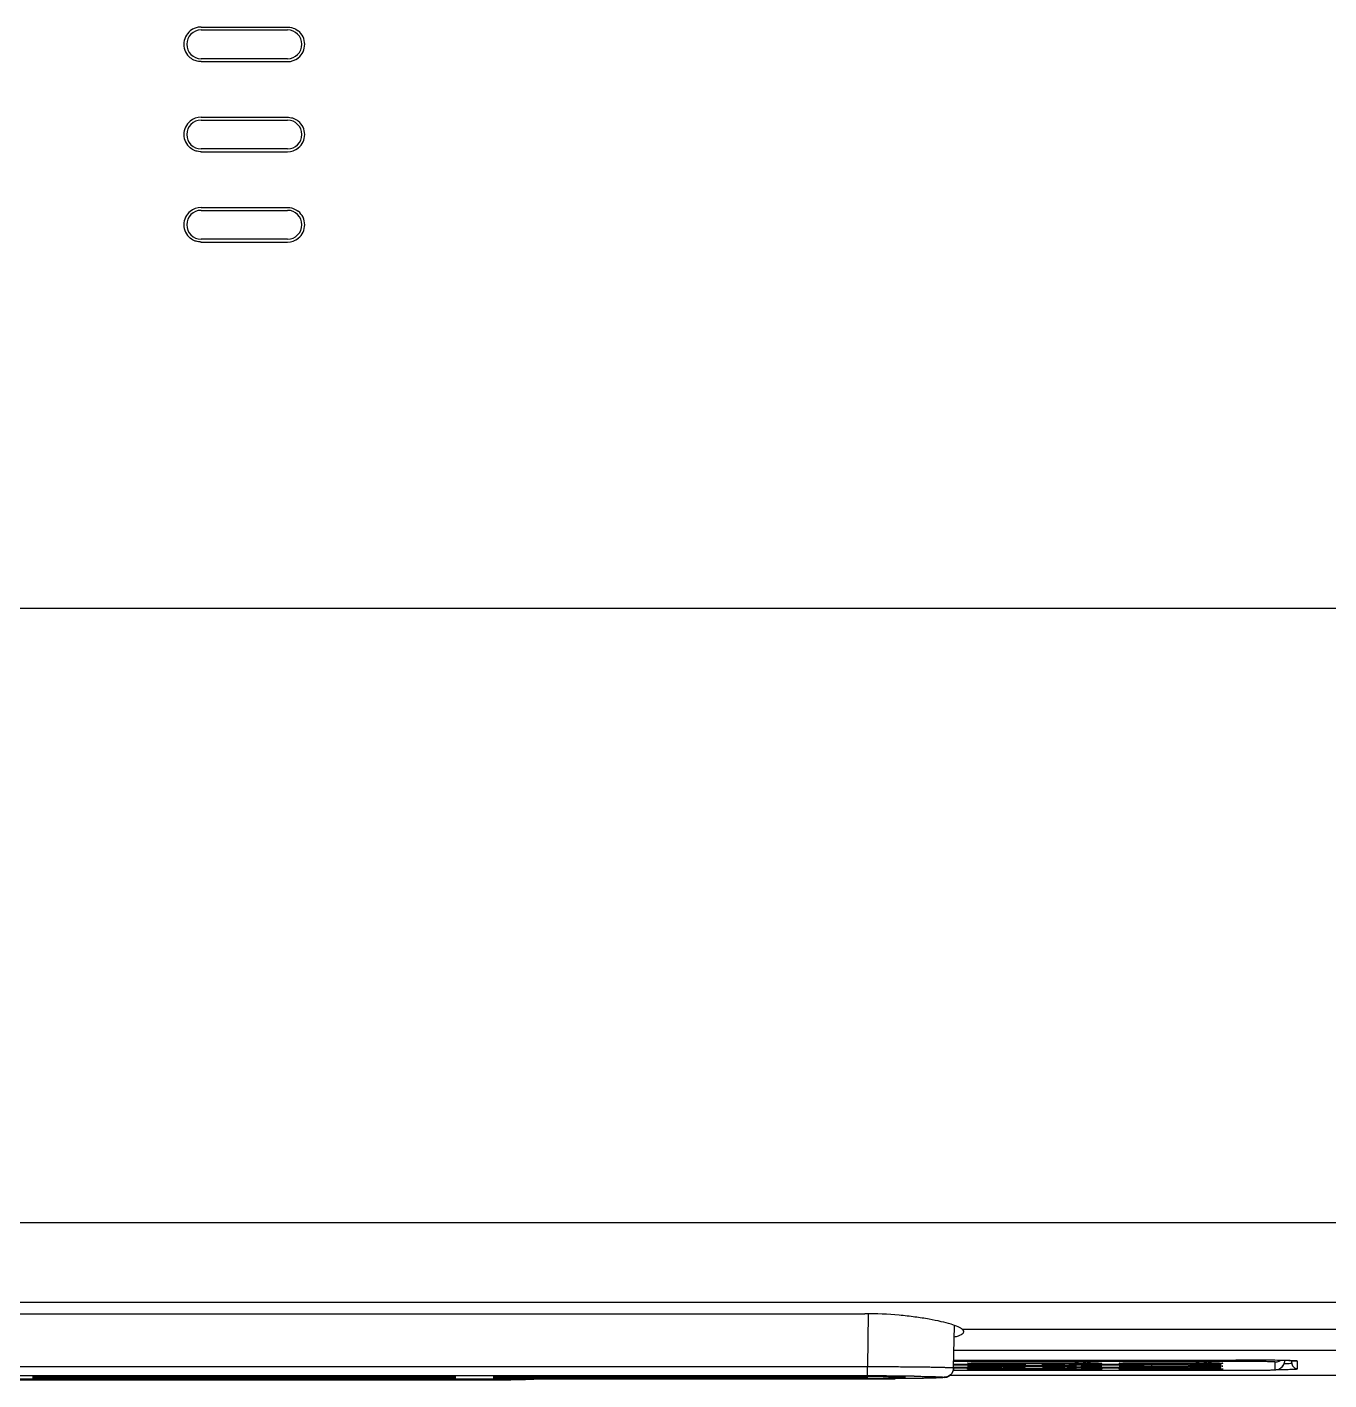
# Model space of a CAD drawing. Header units: millimetres. Extents: x 4430 to 5095, y -44 to 426.
# Drawn here: x 4612.1 to 4679.9, y 19.9 to 90.4 of the extents above; entities that cross this region are included whole.
import ezdxf

# ---------------------------------------------------------------- set-up
doc = ezdxf.new("R2010")
doc.units = ezdxf.units.MM

msp = doc.modelspace()

# ---------------------------------------------------------------- linework, layer by layer
at = {"color": 7, "linetype": 'Continuous'}
for p, q in [((4621.166, 90.378), (4625.666, 90.378)), ((4621.166, 90.228), (4625.666, 90.228)), ((4625.666, 88.728), (4621.166, 88.728)), ((4621.166, 88.578), (4625.666, 88.578)), ((4621.166, 85.678), (4625.666, 85.678)), ((4621.166, 85.528), (4625.666, 85.528)), ((4625.666, 84.028), (4621.166, 84.028)), ((4621.166, 83.878), (4625.666, 83.878)), ((4621.166, 80.978), (4625.666, 80.978)), ((4621.166, 80.828), (4625.666, 80.828)), ((4625.666, 79.328), (4621.166, 79.328)), ((4621.166, 79.178), (4625.666, 79.178)), ((4591.066, 23.34), (4655.766, 23.34)), ((4660.389, 20.518), (4660.427, 22.727)), ((4660.392, 20.712), (4662.709, 20.712)), ((4660.396, 20.92), (4675.096, 20.92)), ((4661.266, 20.769), (4661.318, 20.771)), ((4661.266, 20.619), (4661.318, 20.621)), ((4661.266, 20.469), (4661.318, 20.471)), ((4661.318, 20.771), (4661.382, 20.773)), ((4661.318, 20.621), (4661.382, 20.623)), ((4661.318, 20.471), (4661.382, 20.473)), ((4661.382, 20.773), (4661.497, 20.776)), ((4661.382, 20.623), (4661.497, 20.626)), ((4661.382, 20.473), (4661.497, 20.476)), ((4661.497, 20.776), (4661.637, 20.779)), ((4661.497, 20.626), (4661.637, 20.629)), ((4661.497, 20.476), (4661.637, 20.479)), ((4661.637, 20.779), (4661.859, 20.782)), ((4661.637, 20.629), (4661.859, 20.632)), ((4661.637, 20.479), (4661.859, 20.482)), ((4661.859, 20.782), (4662.189, 20.785)), ((4661.859, 20.632), (4662.189, 20.635)), ((4661.859, 20.482), (4662.189, 20.485)), ((4662.189, 20.785), (4662.567, 20.787)), ((4662.189, 20.635), (4662.567, 20.637)), ((4662.189, 20.485), (4662.567, 20.487)), ((4662.567, 20.787), (4666.433, 20.787)), ((4662.567, 20.637), (4666.416, 20.637)), ((4662.567, 20.487), (4666.416, 20.487)), ((4662.709, 20.712), (4663.051, 20.71)), ((4662.969, 20.56), (4663.283, 20.558)), ((4663.051, 20.71), (4663.354, 20.707)), ((4663.283, 20.558), (4663.549, 20.554)), ((4663.354, 20.707), (4663.608, 20.703)), ((4663.549, 20.554), (4663.714, 20.551)), ((4663.608, 20.703), (4663.763, 20.7)), ((4663.714, 20.551), (4663.848, 20.548)), ((4663.763, 20.7), (4663.848, 20.698)), ((4665.166, 20.694), (4665.218, 20.696)), ((4665.166, 20.544), (4665.218, 20.546)), ((4665.218, 20.696), (4665.282, 20.698)), ((4665.218, 20.546), (4665.282, 20.548)), ((4665.282, 20.698), (4665.397, 20.701)), ((4665.282, 20.548), (4665.397, 20.551)), ((4665.397, 20.701), (4665.537, 20.704)), ((4665.397, 20.551), (4665.537, 20.554)), ((4665.537, 20.704), (4665.759, 20.707)), ((4665.537, 20.554), (4665.759, 20.557)), ((4665.759, 20.707), (4666.019, 20.709)), ((4665.759, 20.557), (4666.019, 20.559)), ((4666.311, 20.561), (4666.716, 20.562)), ((4666.416, 20.637), (4666.797, 20.636)), ((4666.416, 20.487), (4666.797, 20.486)), ((4666.433, 20.787), (4666.797, 20.786)), ((4666.628, 20.712), (4670.716, 20.712)), ((4666.716, 20.562), (4670.716, 20.562)), ((4666.797, 20.786), (4667.131, 20.784)), ((4667.131, 20.784), (4667.422, 20.781)), ((4667.131, 20.634), (4667.422, 20.631)), ((4667.131, 20.484), (4667.422, 20.481)), ((4667.422, 20.781), (4667.608, 20.778)), ((4667.422, 20.631), (4667.608, 20.628)), ((4667.422, 20.481), (4667.608, 20.479)), ((4667.608, 20.778), (4667.763, 20.775)), ((4667.608, 20.628), (4667.763, 20.625)), ((4667.608, 20.479), (4667.763, 20.475)), ((4667.763, 20.775), (4667.848, 20.773)), ((4667.763, 20.625), (4667.848, 20.623)), ((4667.763, 20.475), (4667.848, 20.473)), ((4669.166, 20.769), (4669.218, 20.771)), ((4669.166, 20.619), (4669.218, 20.621)), ((4669.166, 20.469), (4669.218, 20.471)), ((4669.218, 20.771), (4669.282, 20.773)), ((4669.218, 20.621), (4669.282, 20.623)), ((4669.218, 20.471), (4669.282, 20.473)), ((4669.282, 20.773), (4669.397, 20.776)), ((4669.282, 20.623), (4669.397, 20.626)), ((4669.282, 20.473), (4669.397, 20.476)), ((4669.397, 20.776), (4669.537, 20.779)), ((4669.397, 20.626), (4669.537, 20.629)), ((4669.397, 20.476), (4669.537, 20.479)), ((4669.537, 20.779), (4669.759, 20.782)), ((4669.537, 20.629), (4669.759, 20.632)), ((4669.537, 20.479), (4669.759, 20.482)), ((4669.759, 20.782), (4670.089, 20.785)), ((4669.759, 20.632), (4670.089, 20.635)), ((4669.759, 20.482), (4670.089, 20.485)), ((4670.089, 20.785), (4670.467, 20.787)), ((4670.089, 20.635), (4670.311, 20.636)), ((4670.089, 20.485), (4670.311, 20.486)), ((4670.467, 20.787), (4672.733, 20.787)), ((4672.616, 20.637), (4673.009, 20.637)), ((4672.616, 20.487), (4673.009, 20.487)), ((4672.726, 20.562), (4673.084, 20.561)), ((4672.733, 20.787), (4673.097, 20.786)), ((4672.818, 20.712), (4673.169, 20.71)), ((4673.009, 20.637), (4673.351, 20.635)), ((4673.009, 20.487), (4673.351, 20.485)), ((4673.084, 20.561), (4673.408, 20.559)), ((4673.097, 20.786), (4673.431, 20.784)), ((4673.169, 20.71), (4673.483, 20.708)), ((4673.351, 20.635), (4673.654, 20.632)), ((4673.351, 20.485), (4673.654, 20.482)), ((4673.408, 20.559), (4673.688, 20.555)), ((4673.431, 20.784), (4673.722, 20.781)), ((4673.483, 20.708), (4673.749, 20.704)), ((4673.654, 20.632), (4673.908, 20.628)), ((4673.654, 20.482), (4673.908, 20.479)), ((4673.688, 20.555), (4673.863, 20.552)), ((4673.722, 20.781), (4673.908, 20.778)), ((4673.749, 20.704), (4673.914, 20.701)), ((4673.863, 20.552), (4674.007, 20.549)), ((4673.908, 20.778), (4674.063, 20.775)), ((4673.908, 20.628), (4674.063, 20.625)), ((4673.908, 20.479), (4674.063, 20.475)), ((4673.914, 20.701), (4674.048, 20.698)), ((4674.007, 20.549), (4674.085, 20.547)), ((4674.063, 20.775), (4674.148, 20.773)), ((4674.063, 20.625), (4674.148, 20.623)), ((4674.063, 20.475), (4674.148, 20.473)), ((4677.862, 20.895), (4677.98, 20.891)), ((4677.98, 20.891), (4678.056, 20.888)), ((4678.011, 20.774), (4678.011, 20.89)), ((4678.236, 20.878), (4678.24, 20.877)), ((4590.944, 19.949), (4655.888, 19.949)), ((4610.863, 19.89), (4635.54, 19.889)), ((4612.416, 20.061), (4634.416, 20.061)), ((4612.416, 19.984), (4612.416, 20.061)), ((4634.416, 19.984), (4612.416, 19.984)), ((4634.416, 20.061), (4634.416, 19.984)), ((4635.54, 19.889), (4636.36, 19.892)), ((4636.36, 19.892), (4637.067, 19.899)), ((4636.416, 20.061), (4655.881, 20.061)), ((4636.416, 19.984), (4636.416, 20.061)), ((4655.879, 19.984), (4636.416, 19.984)), ((4637.067, 19.899), (4637.555, 19.906)), ((4637.555, 19.906), (4637.875, 19.913)), ((4637.875, 19.913), (4638.074, 19.918)), ((4638.074, 19.918), (4638.187, 19.921)), ((4638.187, 19.921), (4638.286, 19.925)), ((4638.286, 19.925), (4638.37, 19.929)), ((4657.63, 19.956), (4657.336, 19.954)), ((4660.204, 20.134), (4695.488, 20.134)), ((4660.388, 20.39), (4675.448, 20.39)), ((4675.448, 20.39), (4675.949, 20.392)), ((4675.949, 20.392), (4676.3, 20.395)), ((4676.3, 20.395), (4676.595, 20.399)), ((4676.595, 20.399), (4676.776, 20.402)), ((4676.776, 20.402), (4676.877, 20.405)), ((4676.877, 20.405), (4676.963, 20.407)), ((4676.963, 20.407), (4677.034, 20.41))]:
    msp.add_line(p, q, dxfattribs=at)
at = {"color": 9, "linetype": 'Continuous'}
for p, q in [((4693.845, 60.09), (4552.986, 60.09)), ((4693.902, 28.08), (4552.929, 28.08)), ((4693.948, 23.917), (4552.884, 23.917)), ((4655.938, 23.337), (4655.89, 20.587)), ((4694.04, 22.517), (4660.848, 22.517)), ((4694.26, 21.422), (4660.404, 21.422)), ((4590.941, 20.587), (4655.89, 20.587)), ((4655.89, 20.096), (4655.89, 20.587)), ((4662.416, 20.653), (4660.388, 20.653)), ((4662.416, 20.503), (4660.388, 20.503)), ((4675.366, 20.852), (4660.394, 20.852)), ((4662.403, 20.636), (4662.487, 20.636)), ((4662.403, 20.486), (4662.487, 20.487)), ((4662.416, 20.653), (4662.416, 20.712)), ((4662.416, 20.712), (4662.483, 20.712)), ((4662.416, 20.503), (4662.416, 20.562)), ((4662.416, 20.562), (4662.483, 20.562)), ((4662.483, 20.712), (4662.669, 20.712)), ((4662.483, 20.562), (4662.669, 20.562)), ((4662.487, 20.786), (4662.57, 20.787)), ((4662.487, 20.636), (4662.57, 20.637)), ((4662.487, 20.487), (4662.57, 20.487)), ((4662.57, 20.787), (4662.635, 20.787)), ((4662.57, 20.637), (4662.635, 20.637)), ((4662.57, 20.487), (4662.635, 20.487)), ((4662.635, 20.787), (4662.733, 20.787)), ((4662.635, 20.637), (4662.733, 20.637)), ((4662.635, 20.487), (4662.733, 20.487)), ((4662.669, 20.712), (4662.704, 20.712)), ((4662.669, 20.562), (4662.704, 20.562)), ((4662.733, 20.787), (4662.816, 20.787)), ((4662.733, 20.637), (4662.816, 20.637)), ((4662.733, 20.487), (4662.816, 20.487)), ((4662.816, 20.728), (4662.816, 20.787)), ((4666.416, 20.728), (4662.816, 20.728)), ((4662.816, 20.578), (4662.816, 20.637)), ((4666.416, 20.578), (4662.816, 20.578)), ((4662.816, 20.428), (4662.816, 20.487)), ((4663.042, 20.71), (4663.135, 20.709)), ((4663.042, 20.56), (4663.135, 20.559)), ((4663.135, 20.709), (4663.203, 20.709)), ((4663.135, 20.559), (4663.203, 20.559)), ((4663.203, 20.709), (4663.277, 20.708)), ((4663.203, 20.559), (4663.277, 20.558)), ((4663.277, 20.708), (4663.335, 20.707)), ((4663.277, 20.558), (4663.335, 20.557)), ((4663.519, 20.705), (4663.572, 20.704)), ((4663.519, 20.555), (4663.572, 20.554)), ((4663.572, 20.704), (4663.637, 20.703)), ((4663.572, 20.554), (4663.637, 20.553)), ((4666.387, 20.711), (4666.47, 20.712)), ((4666.387, 20.562), (4666.47, 20.562)), ((4666.416, 20.728), (4666.416, 20.787)), ((4666.416, 20.787), (4666.483, 20.787)), ((4666.416, 20.578), (4666.416, 20.637)), ((4666.416, 20.637), (4666.483, 20.637)), ((4666.416, 20.428), (4666.416, 20.487)), ((4666.416, 20.487), (4666.483, 20.487)), ((4666.47, 20.712), (4666.535, 20.712)), ((4666.47, 20.562), (4666.535, 20.562)), ((4666.483, 20.787), (4666.669, 20.787)), ((4666.483, 20.637), (4666.669, 20.637)), ((4666.483, 20.487), (4666.669, 20.487)), ((4666.535, 20.712), (4666.633, 20.712)), ((4666.535, 20.562), (4666.633, 20.562)), ((4666.633, 20.712), (4666.716, 20.712)), ((4666.633, 20.562), (4666.716, 20.562)), ((4666.669, 20.787), (4666.704, 20.787)), ((4666.669, 20.637), (4666.704, 20.637)), ((4666.669, 20.487), (4666.704, 20.487)), ((4666.716, 20.653), (4666.716, 20.712)), ((4672.616, 20.653), (4666.716, 20.653)), ((4666.716, 20.503), (4666.716, 20.562)), ((4672.616, 20.503), (4666.716, 20.503)), ((4666.892, 20.786), (4667.042, 20.785)), ((4667.042, 20.785), (4667.135, 20.784)), ((4667.042, 20.635), (4667.135, 20.634)), ((4667.042, 20.485), (4667.135, 20.484)), ((4667.277, 20.783), (4667.335, 20.782)), ((4667.277, 20.633), (4667.335, 20.632)), ((4667.277, 20.483), (4667.335, 20.482)), ((4667.519, 20.78), (4667.572, 20.779)), ((4667.519, 20.63), (4667.572, 20.629)), ((4667.519, 20.48), (4667.572, 20.479)), ((4667.572, 20.779), (4667.637, 20.778)), ((4667.572, 20.629), (4667.637, 20.628)), ((4667.572, 20.479), (4667.637, 20.478)), ((4670.387, 20.786), (4670.47, 20.787)), ((4670.47, 20.787), (4670.535, 20.787)), ((4670.535, 20.787), (4670.633, 20.787)), ((4670.633, 20.787), (4670.716, 20.787)), ((4670.716, 20.728), (4670.716, 20.787)), ((4672.716, 20.728), (4670.716, 20.728)), ((4670.716, 20.578), (4670.716, 20.637)), ((4672.716, 20.578), (4670.716, 20.578)), ((4670.716, 20.428), (4670.716, 20.487)), ((4672.616, 20.653), (4672.616, 20.712)), ((4672.616, 20.503), (4672.616, 20.562)), ((4672.683, 20.712), (4672.869, 20.712)), ((4672.683, 20.562), (4672.869, 20.562)), ((4672.716, 20.728), (4672.716, 20.787)), ((4672.716, 20.787), (4672.783, 20.787)), ((4672.716, 20.578), (4672.716, 20.637)), ((4672.716, 20.637), (4672.783, 20.637)), ((4672.716, 20.428), (4672.716, 20.487)), ((4672.716, 20.487), (4672.783, 20.487)), ((4672.783, 20.787), (4672.969, 20.787)), ((4672.783, 20.637), (4672.969, 20.637)), ((4672.783, 20.487), (4672.969, 20.487)), ((4672.869, 20.712), (4672.891, 20.712)), ((4672.869, 20.562), (4672.891, 20.562)), ((4672.969, 20.787), (4673.004, 20.787)), ((4672.969, 20.637), (4672.991, 20.637)), ((4672.969, 20.487), (4672.991, 20.487)), ((4673.092, 20.711), (4673.242, 20.71)), ((4673.092, 20.561), (4673.242, 20.56)), ((4673.192, 20.786), (4673.342, 20.785)), ((4673.192, 20.636), (4673.342, 20.635)), ((4673.192, 20.486), (4673.342, 20.485)), ((4673.242, 20.71), (4673.335, 20.709)), ((4673.242, 20.56), (4673.335, 20.559)), ((4673.342, 20.785), (4673.435, 20.784)), ((4673.342, 20.635), (4673.435, 20.634)), ((4673.342, 20.485), (4673.435, 20.484)), ((4673.477, 20.708), (4673.535, 20.707)), ((4673.477, 20.558), (4673.535, 20.557)), ((4673.577, 20.783), (4673.635, 20.782)), ((4673.577, 20.633), (4673.635, 20.632)), ((4673.577, 20.483), (4673.635, 20.482)), ((4673.719, 20.705), (4673.772, 20.704)), ((4673.719, 20.555), (4673.772, 20.554)), ((4673.772, 20.704), (4673.837, 20.703)), ((4673.772, 20.554), (4673.837, 20.553)), ((4673.819, 20.78), (4673.872, 20.779)), ((4673.819, 20.63), (4673.872, 20.629)), ((4673.819, 20.48), (4673.872, 20.479)), ((4673.872, 20.779), (4673.937, 20.778)), ((4673.872, 20.629), (4673.937, 20.628)), ((4673.872, 20.479), (4673.937, 20.478)), ((4675.366, 20.852), (4675.366, 20.92)), ((4677.148, 20.421), (4677.148, 20.821)), ((4678.311, 20.472), (4678.311, 20.866)), ((4655.891, 20.096), (4590.94, 20.096)), ((4635.058, 19.888), (4635.058, 19.888)), ((4655.881, 20.061), (4655.879, 19.984)), ((4655.888, 19.949), (4655.888, 19.949)), ((4659.889, 20.019), (4659.889, 20.027)), ((4666.416, 20.428), (4662.816, 20.428)), ((4672.716, 20.428), (4670.716, 20.428)), ((4675.366, 20.39), (4675.366, 20.39))]:
    msp.add_line(p, q, dxfattribs=at)
at = {"color": 7, "linetype": 'Continuous'}
for points in [[(4660.388, 20.562), (4662.709, 20.562), (4662.797, 20.561)], [(4661.191, 20.765), (4661.193, 20.765), (4661.2, 20.766), (4661.211, 20.766), (4661.226, 20.767), (4661.245, 20.768), (4661.266, 20.769)], [(4661.191, 20.615), (4661.193, 20.615), (4661.2, 20.616), (4661.211, 20.616), (4661.226, 20.617), (4661.245, 20.618), (4661.266, 20.619)], [(4661.191, 20.465), (4661.193, 20.465), (4661.2, 20.466), (4661.211, 20.466), (4661.226, 20.467), (4661.245, 20.468), (4661.266, 20.469)], [(4663.848, 20.698), (4663.919, 20.696), (4663.949, 20.695), (4663.975, 20.694), (4663.997, 20.693), (4664.016, 20.692), (4664.027, 20.691)], [(4663.848, 20.548), (4663.919, 20.546), (4663.949, 20.545), (4663.975, 20.544), (4663.997, 20.543), (4664.016, 20.542), (4664.027, 20.541)], [(4665.091, 20.69), (4665.093, 20.69), (4665.1, 20.691), (4665.111, 20.691), (4665.126, 20.692), (4665.145, 20.693), (4665.166, 20.694)], [(4665.091, 20.54), (4665.093, 20.54), (4665.1, 20.541), (4665.111, 20.541), (4665.126, 20.542), (4665.145, 20.543), (4665.166, 20.544)], [(4667.848, 20.773), (4667.919, 20.771), (4667.949, 20.77), (4667.975, 20.769), (4667.997, 20.768), (4668.016, 20.767), (4668.027, 20.766)], [(4667.848, 20.623), (4667.919, 20.621), (4667.949, 20.62), (4667.975, 20.619), (4667.997, 20.618), (4668.016, 20.617), (4668.027, 20.616)], [(4667.848, 20.473), (4667.919, 20.471), (4667.949, 20.47), (4667.975, 20.469), (4667.997, 20.468), (4668.016, 20.467), (4668.027, 20.466)], [(4669.091, 20.765), (4669.093, 20.765), (4669.1, 20.766), (4669.111, 20.766), (4669.126, 20.767), (4669.145, 20.768), (4669.166, 20.769)], [(4669.091, 20.615), (4669.093, 20.615), (4669.1, 20.616), (4669.111, 20.616), (4669.126, 20.617), (4669.145, 20.618), (4669.166, 20.619)], [(4669.091, 20.465), (4669.093, 20.465), (4669.1, 20.466), (4669.111, 20.466), (4669.126, 20.467), (4669.145, 20.468), (4669.166, 20.469)], [(4674.048, 20.698), (4674.119, 20.696), (4674.149, 20.695), (4674.175, 20.694), (4674.197, 20.693), (4674.216, 20.692), (4674.227, 20.691)], [(4674.085, 20.547), (4674.149, 20.545), (4674.175, 20.544), (4674.197, 20.543), (4674.216, 20.542), (4674.227, 20.541)], [(4674.148, 20.773), (4674.219, 20.771), (4674.249, 20.77), (4674.275, 20.769), (4674.297, 20.768), (4674.316, 20.767), (4674.327, 20.766)], [(4674.148, 20.623), (4674.219, 20.621), (4674.249, 20.62), (4674.275, 20.619), (4674.297, 20.618), (4674.316, 20.617), (4674.327, 20.616)], [(4674.148, 20.473), (4674.219, 20.471), (4674.249, 20.47), (4674.275, 20.469), (4674.297, 20.468), (4674.316, 20.467), (4674.327, 20.466)], [(4677.034, 20.41), (4677.066, 20.411), (4677.094, 20.413), (4677.119, 20.414), (4677.143, 20.416), (4677.165, 20.418), (4677.188, 20.42), (4677.214, 20.424), (4677.246, 20.43), (4677.286, 20.44), (4677.336, 20.457), (4677.391, 20.484), (4677.447, 20.52), (4677.502, 20.567), (4677.55, 20.623), (4677.59, 20.687), (4677.621, 20.759), (4677.641, 20.838), (4677.648, 20.917)], [(4678.056, 20.888), (4678.119, 20.885), (4678.147, 20.884), (4678.171, 20.883), (4678.192, 20.881), (4678.21, 20.88), (4678.225, 20.879), (4678.236, 20.878)], [(4638.37, 19.929), (4638.408, 19.93), (4638.442, 19.932), (4638.474, 19.934), (4638.503, 19.936), (4638.529, 19.938), (4638.555, 19.941), (4638.579, 19.943), (4638.603, 19.947), (4638.619, 19.949)]]:
    msp.add_lwpolyline(points, dxfattribs=at)
for centre, radius, start, end in [((4621.166, 89.478), 0.75, 90, 270), ((4621.167, 89.475), 0.903, 90.06231, 129.0496), ((4625.666, 89.478), 0.75, 270, 90), ((4621.166, 89.478), 0.9, 129.12614, 231.005), ((4625.665, 89.478), 0.9, 309.12614, 51.00497), ((4625.665, 89.481), 0.903, 270.06232, 309.04959), ((4621.166, 84.778), 0.9, 129.12611, 231.0052), ((4621.166, 84.778), 0.75, 90, 270), ((4621.167, 84.775), 0.903, 90.06243, 129.04963), ((4625.666, 84.778), 0.75, 270, 90), ((4625.665, 84.778), 0.9, 309.1261, 51.00514), ((4625.665, 84.781), 0.903, 270.06245, 309.04961), ((4621.166, 80.078), 0.9, 129.12607, 231.00543), ((4621.166, 80.078), 0.75, 90, 270), ((4621.167, 80.075), 0.903, 90.06254, 129.04965), ((4625.666, 80.078), 0.75, 270, 90), ((4625.665, 80.078), 0.9, 309.12605, 51.00535), ((4625.665, 80.081), 0.903, 270.06256, 309.04962), ((4677.248, -0.14), 21.044, 88.14885, 88.32809), ((4655.881, 131.484), 111.5, 269.99927, 270.31787), ((4655.889, -88.626), 108.688, 89.6778, 90.00452), ((4655.894, 245.348), 225.399, 269.9985, 270.19628), ((4655.988, 220.647), 200.698, 270.19369, 270.38488)]:
    msp.add_arc(centre, radius, start, end, dxfattribs=at)
at = {"color": 9, "linetype": 'Continuous'}
for centre, radius, start, end in [((4659.887, 20.527), 0.502, 346.59704, 358.94398), ((4662.422, -26.105), 46.741, 90.45146, 91.02784), ((4662.422, -26.255), 46.741, 90.45146, 91.02784), ((4662.496, 73.169), 52.59, 269.01733, 269.49092), ((4662.811, 111.445), 90.868, 269.50703, 270.0031), ((4662.443, 106.49), 85.837, 269.98201, 270.49043), ((4662.443, 106.34), 85.837, 269.98201, 270.49043), ((4662.434, -69.717), 90.429, 89.70947, 89.82877), ((4662.434, -69.867), 90.429, 89.70947, 89.82877), ((4662.809, 67.395), 46.741, 270.45146, 271.02783), ((4662.809, 67.245), 46.741, 270.45146, 271.02783), ((4662.762, -30.689), 51.4, 89.15589, 89.36046), ((4662.762, -30.839), 51.4, 89.15589, 89.36046), ((4666.394, -30.611), 51.321, 90.30212, 91.01576), ((4666.394, -30.761), 51.321, 90.30212, 91.01576), ((4666.716, 115.924), 95.271, 269.6772, 269.99963), ((4666.716, 115.774), 95.271, 269.6772, 269.99963), ((4666.428, 111.146), 90.568, 269.99222, 270.36714), ((4666.434, -69.642), 90.429, 89.70947, 89.82877), ((4666.738, 71.903), 51.324, 270.30215, 271.01575), ((4666.577, -47.822), 68.608, 89.41556, 89.53437), ((4666.577, -47.971), 68.608, 89.41556, 89.53437), ((4666.577, -48.121), 68.608, 89.41556, 89.53437), ((4666.762, -30.614), 51.4, 89.15589, 89.36046), ((4666.762, -30.764), 51.4, 89.15589, 89.36046), ((4666.762, -30.914), 51.4, 89.15589, 89.36046), ((4672.619, 115.238), 94.586, 269.99805, 270.24795), ((4672.619, 115.089), 94.586, 269.99805, 270.24795), ((4672.715, 117.591), 97.014, 270.00019, 270.12684), ((4672.635, -69.393), 90.105, 89.70918, 89.83736), ((4672.635, -69.543), 90.105, 89.70918, 89.83736), ((4672.845, 89.462), 68.884, 270.07092, 270.79099), ((4672.735, -69.468), 90.105, 89.70918, 89.83736), ((4672.735, -69.618), 90.105, 89.70918, 89.83736), ((4672.734, -69.642), 90.429, 89.70947, 89.82877), ((4672.777, -47.897), 68.608, 89.41556, 89.53437), ((4672.777, -48.046), 68.608, 89.41556, 89.53437), ((4672.877, -47.822), 68.608, 89.41556, 89.53437), ((4672.877, -47.971), 68.608, 89.41556, 89.53437), ((4672.877, -48.121), 68.608, 89.41556, 89.53437), ((4672.962, -30.689), 51.4, 89.15589, 89.36046), ((4672.962, -30.839), 51.4, 89.15589, 89.36046), ((4673.062, -30.614), 51.4, 89.15589, 89.36046), ((4673.062, -30.764), 51.4, 89.15589, 89.36046), ((4673.062, -30.914), 51.4, 89.15589, 89.36046), ((4673.269, 57.728), 37.148, 270.81233, 271.04635), ((4673.368, -5.573), 26.28, 88.59981, 88.97718), ((4673.368, -5.723), 26.28, 88.59981, 88.97718), ((4673.404, 45.285), 24.627, 271.03187, 271.35928), ((4673.404, 45.135), 24.627, 271.03187, 271.35928), ((4677.137, 20.925), 0.512, 343.42367, 346.09728), ((4678.311, 20.774), 0.3, 209.27325, 270.00154), ((4678.312, 21.17), 0.303, 255.49096, 269.88566), ((4635.071, 207.25), 187.361, 269.99622, 270.47352), ((4635.463, 153.389), 133.5, 270.49627, 270.64567), ((4655.89, -207.425), 227.521, 89.86689, 89.99983), ((4656.026, -165.887), 185.983, 89.29126, 89.87881), ((4659.887, 20.52), 0.502, 301.69555, 309.54336), ((4659.89, 20.517), 0.498, 309.54842, 315.12454), ((4659.888, 20.519), 0.5, 315.13447, 320.45056), ((4659.887, 20.52), 0.502, 320.45108, 327.94464), ((4659.89, 20.518), 0.499, 327.94702, 332.9928), ((4659.886, 20.527), 0.502, 337.95742, 346.62779), ((4662.496, 73.019), 52.59, 269.01733, 269.49092), ((4662.811, 111.296), 90.868, 269.50703, 270.0031), ((4666.428, 110.996), 90.568, 269.99222, 270.36714), ((4666.738, 71.753), 51.324, 270.30215, 271.01575), ((4672.715, 117.441), 97.014, 270.00019, 270.12684), ((4672.845, 89.312), 68.884, 270.07092, 270.79099), ((4673.269, 57.579), 37.148, 270.81233, 271.04635)]:
    msp.add_arc(centre, radius, start, end, dxfattribs=at)
at = {"color": 7, "linetype": 'Continuous'}
for points, knots in [([(4625.666, 90.378), (4625.684, 90.378), (4625.754, 90.376), (4625.824, 90.365), (4625.874, 90.353)], [0, 0, 0, 0, 0.257326, 1, 1, 1, 1]), ([(4625.874, 90.353), (4625.906, 90.346), (4626.034, 90.308), (4626.153, 90.241), (4626.232, 90.178)], [0, 0, 0, 0, 0.243757, 1, 1, 1, 1]), ([(4620.957, 88.603), (4620.926, 88.61), (4620.797, 88.648), (4620.678, 88.715), (4620.6, 88.778)], [0, 0, 0, 0, 0.243757, 1, 1, 1, 1]), ([(4621.166, 88.578), (4621.148, 88.578), (4621.078, 88.58), (4621.008, 88.591), (4620.957, 88.603)], [0, 0, 0, 0, 0.257326, 1, 1, 1, 1]), ([(4625.666, 85.678), (4625.684, 85.678), (4625.754, 85.676), (4625.824, 85.665), (4625.874, 85.653)], [0, 0, 0, 0, 0.257325, 1, 1, 1, 1]), ([(4625.874, 85.653), (4625.906, 85.646), (4626.034, 85.608), (4626.153, 85.541), (4626.232, 85.478)], [0, 0, 0, 0, 0.243757, 1, 1, 1, 1]), ([(4620.957, 83.903), (4620.926, 83.91), (4620.797, 83.948), (4620.678, 84.015), (4620.6, 84.078)], [0, 0, 0, 0, 0.243758, 1, 1, 1, 1]), ([(4621.166, 83.878), (4621.148, 83.878), (4621.078, 83.88), (4621.008, 83.891), (4620.957, 83.903)], [0, 0, 0, 0, 0.257325, 1, 1, 1, 1]), ([(4625.666, 80.978), (4625.684, 80.978), (4625.754, 80.976), (4625.824, 80.965), (4625.874, 80.953)], [0, 0, 0, 0, 0.257325, 1, 1, 1, 1]), ([(4625.874, 80.953), (4625.906, 80.946), (4626.034, 80.908), (4626.153, 80.841), (4626.232, 80.778)], [0, 0, 0, 0, 0.243758, 1, 1, 1, 1]), ([(4620.957, 79.203), (4620.926, 79.21), (4620.797, 79.248), (4620.678, 79.315), (4620.6, 79.378)], [0, 0, 0, 0, 0.243758, 1, 1, 1, 1]), ([(4621.166, 79.178), (4621.148, 79.178), (4621.078, 79.18), (4621.008, 79.191), (4620.957, 79.203)], [0, 0, 0, 0, 0.257325, 1, 1, 1, 1]), ([(4660.848, 22.517), (4660.82, 22.541), (4660.747, 22.59), (4660.551, 22.687), (4660.212, 22.806), (4659.706, 22.938), (4659.078, 23.064), (4658.347, 23.176), (4657.234, 23.299), (4656.362, 23.34), (4655.766, 23.34)], [0, 0, 0, 0, 0.02175, 0.050098, 0.126592, 0.228289, 0.352714, 0.496421, 0.655392, 1, 1, 1, 1]), ([(4660.424, 22.131), (4660.496, 22.149), (4660.624, 22.185), (4660.795, 22.25), (4660.916, 22.339), (4660.916, 22.402)], [0, 0, 0, 0, 0.383043, 0.672237, 1, 1, 1, 1]), ([(4660.916, 22.402), (4660.916, 22.412), (4660.908, 22.457), (4660.875, 22.493), (4660.848, 22.517)], [0, 0, 0, 0, 0.209647, 1, 1, 1, 1]), ([(4660.388, 20.508), (4660.386, 20.406), (4660.319, 20.208), (4660.094, 20.04), (4659.869, 20.005), (4659.651, 19.994), (4659.387, 19.984), (4659.046, 19.975), (4658.631, 19.968), (4658.151, 19.961), (4657.81, 19.957), (4657.63, 19.956)], [0, 0, 0, 0, 0.101019, 0.193083, 0.262776, 0.323729, 0.410447, 0.523884, 0.662085, 0.822023, 1, 1, 1, 1]), ([(4677.862, 20.895), (4677.468, 20.906), (4676.546, 20.918), (4675.623, 20.92), (4675.096, 20.92)], [0, 0, 0, 0, 0.427865, 1, 1, 1, 1]), ([(4678.311, 20.867), (4678.311, 20.87), (4678.299, 20.871), (4678.281, 20.875), (4678.248, 20.877), (4678.206, 20.881), (4678.151, 20.884), (4678.058, 20.888), (4677.982, 20.891), (4677.928, 20.893)], [0, 0, 0, 0, 0.021183, 0.073157, 0.155908, 0.268649, 0.410418, 0.580224, 1, 1, 1, 1]), ([(4656.499, 19.986), (4656.596, 19.986), (4656.781, 19.988), (4657.046, 19.99), (4657.283, 19.994), (4657.485, 19.998), (4657.629, 20.002), (4657.723, 20.005), (4657.778, 20.008), (4657.82, 20.01), (4657.852, 20.012), (4657.867, 20.016), (4657.88, 20.017), (4657.88, 20.019)], [0, 0, 0, 0, 0.209679, 0.403059, 0.57553, 0.722934, 0.841488, 0.889066, 0.928428, 0.959297, 0.98154, 0.995076, 1, 1, 1, 1]), ([(4657.88, 20.026), (4657.88, 20.029), (4657.867, 20.029), (4657.853, 20.033), (4657.82, 20.035), (4657.779, 20.037), (4657.724, 20.04), (4657.63, 20.043), (4657.485, 20.047), (4657.284, 20.051), (4657.048, 20.055), (4656.783, 20.058), (4656.597, 20.059), (4656.5, 20.059)], [0, 0, 0, 0, 0.004853, 0.018301, 0.040458, 0.071256, 0.110571, 0.158125, 0.27668, 0.424124, 0.596672, 0.790169, 1, 1, 1, 1])]:
    msp.add_open_spline(points, degree=3, knots=knots, dxfattribs=at)
at = {"color": 9, "linetype": 'Continuous'}
for points, knots in [([(4655.89, 20.587), (4656.183, 20.587), (4656.757, 20.585), (4657.59, 20.58), (4658.358, 20.573), (4658.944, 20.566), (4659.357, 20.559), (4659.619, 20.554), (4659.845, 20.548), (4660.033, 20.542), (4660.165, 20.537), (4660.251, 20.533), (4660.299, 20.53), (4660.336, 20.527), (4660.365, 20.525), (4660.378, 20.522), (4660.389, 20.52), (4660.389, 20.518)], [0, 0, 0, 0, 0.195057, 0.382658, 0.555498, 0.706995, 0.772875, 0.831301, 0.881728, 0.923659, 0.9567, 0.969792, 0.980548, 0.988947, 0.994976, 0.998637, 1, 1, 1, 1]), ([(4661.594, 20.737), (4661.527, 20.738), (4661.41, 20.74), (4661.273, 20.745), (4661.193, 20.748), (4661.151, 20.751), (4661.133, 20.752), (4661.112, 20.757), (4661.131, 20.762), (4661.149, 20.763), (4661.189, 20.766), (4661.24, 20.768), (4661.308, 20.771), (4661.424, 20.774), (4661.517, 20.777), (4661.584, 20.778)], [0, 0, 0, 0, 0.213559, 0.37233, 0.429361, 0.470676, 0.496025, 0.505448, 0.513502, 0.53749, 0.577421, 0.633028, 0.703842, 0.789135, 1, 1, 1, 1]), ([(4661.594, 20.587), (4661.527, 20.588), (4661.41, 20.59), (4661.273, 20.595), (4661.193, 20.598), (4661.151, 20.602), (4661.133, 20.603), (4661.112, 20.607), (4661.131, 20.613), (4661.149, 20.613), (4661.189, 20.617), (4661.24, 20.619), (4661.308, 20.621), (4661.424, 20.625), (4661.517, 20.627), (4661.584, 20.628)], [0, 0, 0, 0, 0.213559, 0.37233, 0.429361, 0.470676, 0.496025, 0.505448, 0.513502, 0.53749, 0.577421, 0.633028, 0.703842, 0.789135, 1, 1, 1, 1]), ([(4661.594, 20.437), (4661.527, 20.438), (4661.41, 20.441), (4661.273, 20.445), (4661.193, 20.448), (4661.151, 20.452), (4661.133, 20.453), (4661.112, 20.457), (4661.131, 20.463), (4661.149, 20.463), (4661.189, 20.467), (4661.24, 20.469), (4661.308, 20.471), (4661.424, 20.475), (4661.517, 20.477), (4661.584, 20.478)], [0, 0, 0, 0, 0.213559, 0.37233, 0.429361, 0.470676, 0.496025, 0.505448, 0.513502, 0.53749, 0.577421, 0.633028, 0.703842, 0.789135, 1, 1, 1, 1]), ([(4661.584, 20.778), (4661.649, 20.779), (4661.95, 20.784), (4662.25, 20.786), (4662.487, 20.786)], [0, 0, 0, 0, 0.215142, 1, 1, 1, 1]), ([(4662.816, 20.728), (4662.703, 20.728), (4662.296, 20.728), (4661.889, 20.731), (4661.594, 20.737)], [0, 0, 0, 0, 0.276835, 1, 1, 1, 1]), ([(4663.637, 20.703), (4663.705, 20.702), (4663.822, 20.699), (4663.959, 20.695), (4664.038, 20.692), (4664.081, 20.688), (4664.099, 20.687), (4664.12, 20.683), (4664.101, 20.677), (4664.083, 20.677), (4664.043, 20.673), (4663.991, 20.671), (4663.924, 20.669), (4663.808, 20.665), (4663.714, 20.663), (4663.648, 20.662)], [0, 0, 0, 0, 0.213559, 0.37233, 0.429361, 0.470676, 0.496025, 0.505448, 0.513502, 0.53749, 0.577421, 0.633028, 0.703842, 0.789135, 1, 1, 1, 1]), ([(4663.637, 20.553), (4663.705, 20.552), (4663.822, 20.55), (4663.959, 20.545), (4664.038, 20.542), (4664.081, 20.538), (4664.099, 20.537), (4664.12, 20.533), (4664.101, 20.527), (4664.083, 20.527), (4664.043, 20.523), (4663.991, 20.521), (4663.924, 20.519), (4663.808, 20.515), (4663.714, 20.513), (4663.648, 20.512)], [0, 0, 0, 0, 0.213559, 0.37233, 0.429361, 0.470676, 0.496025, 0.505448, 0.513502, 0.53749, 0.577421, 0.633028, 0.703842, 0.789135, 1, 1, 1, 1]), ([(4665.494, 20.662), (4665.427, 20.663), (4665.31, 20.665), (4665.173, 20.67), (4665.093, 20.673), (4665.051, 20.677), (4665.033, 20.678), (4665.012, 20.682), (4665.031, 20.687), (4665.049, 20.688), (4665.089, 20.691), (4665.14, 20.693), (4665.208, 20.696), (4665.324, 20.7), (4665.417, 20.702), (4665.484, 20.703)], [0, 0, 0, 0, 0.213559, 0.37233, 0.429361, 0.470676, 0.496025, 0.505448, 0.513502, 0.53749, 0.577421, 0.633028, 0.703842, 0.789135, 1, 1, 1, 1]), ([(4665.494, 20.512), (4665.427, 20.513), (4665.31, 20.515), (4665.173, 20.52), (4665.093, 20.523), (4665.051, 20.527), (4665.033, 20.528), (4665.012, 20.532), (4665.031, 20.538), (4665.049, 20.538), (4665.089, 20.542), (4665.14, 20.544), (4665.208, 20.546), (4665.324, 20.55), (4665.417, 20.552), (4665.484, 20.553)], [0, 0, 0, 0, 0.213559, 0.37233, 0.429361, 0.470676, 0.496025, 0.505448, 0.513502, 0.53749, 0.577421, 0.633028, 0.703842, 0.789135, 1, 1, 1, 1]), ([(4666.18, 20.654), (4666.116, 20.655), (4665.888, 20.656), (4665.66, 20.659), (4665.494, 20.662)], [0, 0, 0, 0, 0.276767, 1, 1, 1, 1]), ([(4666.18, 20.504), (4666.116, 20.505), (4665.888, 20.506), (4665.66, 20.509), (4665.494, 20.512)], [0, 0, 0, 0, 0.276767, 1, 1, 1, 1]), ([(4667.648, 20.737), (4667.561, 20.735), (4667.15, 20.729), (4666.739, 20.728), (4666.416, 20.728)], [0, 0, 0, 0, 0.211884, 1, 1, 1, 1]), ([(4667.637, 20.778), (4667.705, 20.777), (4667.822, 20.774), (4667.959, 20.77), (4668.038, 20.766), (4668.081, 20.763), (4668.099, 20.762), (4668.12, 20.758), (4668.101, 20.752), (4668.083, 20.752), (4668.043, 20.748), (4667.991, 20.746), (4667.924, 20.743), (4667.808, 20.74), (4667.714, 20.738), (4667.648, 20.737)], [0, 0, 0, 0, 0.213559, 0.37233, 0.429361, 0.470676, 0.496025, 0.505448, 0.513502, 0.53749, 0.577421, 0.633028, 0.703842, 0.789135, 1, 1, 1, 1]), ([(4667.637, 20.628), (4667.705, 20.627), (4667.822, 20.624), (4667.959, 20.62), (4668.038, 20.617), (4668.081, 20.613), (4668.099, 20.612), (4668.12, 20.608), (4668.101, 20.602), (4668.083, 20.602), (4668.043, 20.598), (4667.991, 20.596), (4667.924, 20.594), (4667.808, 20.59), (4667.714, 20.588), (4667.648, 20.587)], [0, 0, 0, 0, 0.213559, 0.37233, 0.429361, 0.470676, 0.496025, 0.505448, 0.513502, 0.53749, 0.577421, 0.633028, 0.703842, 0.789135, 1, 1, 1, 1]), ([(4667.637, 20.478), (4667.705, 20.477), (4667.822, 20.475), (4667.959, 20.47), (4668.038, 20.467), (4668.081, 20.463), (4668.099, 20.462), (4668.12, 20.458), (4668.101, 20.452), (4668.083, 20.452), (4668.043, 20.448), (4667.991, 20.446), (4667.924, 20.444), (4667.808, 20.44), (4667.714, 20.438), (4667.648, 20.437)], [0, 0, 0, 0, 0.213559, 0.37233, 0.429361, 0.470676, 0.496025, 0.505448, 0.513502, 0.53749, 0.577421, 0.633028, 0.703842, 0.789135, 1, 1, 1, 1]), ([(4669.494, 20.737), (4669.427, 20.738), (4669.31, 20.74), (4669.173, 20.745), (4669.093, 20.748), (4669.051, 20.751), (4669.033, 20.752), (4669.012, 20.757), (4669.031, 20.762), (4669.049, 20.763), (4669.089, 20.766), (4669.14, 20.768), (4669.208, 20.771), (4669.324, 20.774), (4669.417, 20.777), (4669.484, 20.778)], [0, 0, 0, 0, 0.213559, 0.37233, 0.429361, 0.470676, 0.496025, 0.505448, 0.513502, 0.53749, 0.577421, 0.633028, 0.703842, 0.789135, 1, 1, 1, 1]), ([(4669.494, 20.587), (4669.427, 20.588), (4669.31, 20.59), (4669.173, 20.595), (4669.093, 20.598), (4669.051, 20.602), (4669.033, 20.603), (4669.012, 20.607), (4669.031, 20.613), (4669.049, 20.613), (4669.089, 20.617), (4669.14, 20.619), (4669.208, 20.621), (4669.324, 20.625), (4669.417, 20.627), (4669.484, 20.628)], [0, 0, 0, 0, 0.213559, 0.37233, 0.429361, 0.470676, 0.496025, 0.505448, 0.513502, 0.53749, 0.577421, 0.633028, 0.703842, 0.789135, 1, 1, 1, 1]), ([(4669.494, 20.437), (4669.427, 20.438), (4669.31, 20.441), (4669.173, 20.445), (4669.093, 20.448), (4669.051, 20.452), (4669.033, 20.453), (4669.012, 20.457), (4669.031, 20.463), (4669.049, 20.463), (4669.089, 20.467), (4669.14, 20.469), (4669.208, 20.471), (4669.324, 20.475), (4669.417, 20.477), (4669.484, 20.478)], [0, 0, 0, 0, 0.213559, 0.37233, 0.429361, 0.470676, 0.496025, 0.505448, 0.513502, 0.53749, 0.577421, 0.633028, 0.703842, 0.789135, 1, 1, 1, 1]), ([(4669.484, 20.778), (4669.549, 20.779), (4669.85, 20.784), (4670.15, 20.786), (4670.387, 20.786)], [0, 0, 0, 0, 0.215142, 1, 1, 1, 1]), ([(4669.484, 20.628), (4669.543, 20.629), (4669.816, 20.633), (4670.089, 20.635), (4670.303, 20.636)], [0, 0, 0, 0, 0.2165, 1, 1, 1, 1]), ([(4669.484, 20.478), (4669.543, 20.479), (4669.816, 20.483), (4670.089, 20.485), (4670.303, 20.486)], [0, 0, 0, 0, 0.2165, 1, 1, 1, 1]), ([(4670.716, 20.728), (4670.603, 20.728), (4670.196, 20.728), (4669.789, 20.731), (4669.494, 20.737)], [0, 0, 0, 0, 0.276835, 1, 1, 1, 1]), ([(4670.716, 20.578), (4670.603, 20.578), (4670.196, 20.579), (4669.789, 20.582), (4669.494, 20.587)], [0, 0, 0, 0, 0.276835, 1, 1, 1, 1]), ([(4673.948, 20.737), (4673.861, 20.735), (4673.45, 20.729), (4673.039, 20.728), (4672.716, 20.728)], [0, 0, 0, 0, 0.211884, 1, 1, 1, 1]), ([(4673.848, 20.662), (4673.789, 20.661), (4673.515, 20.657), (4673.242, 20.655), (4673.028, 20.654)], [0, 0, 0, 0, 0.2165, 1, 1, 1, 1]), ([(4673.848, 20.512), (4673.789, 20.511), (4673.515, 20.507), (4673.242, 20.505), (4673.028, 20.504)], [0, 0, 0, 0, 0.2165, 1, 1, 1, 1]), ([(4673.937, 20.778), (4674.005, 20.777), (4674.122, 20.774), (4674.259, 20.77), (4674.338, 20.766), (4674.381, 20.763), (4674.399, 20.762), (4674.42, 20.758), (4674.401, 20.752), (4674.383, 20.752), (4674.343, 20.748), (4674.291, 20.746), (4674.224, 20.743), (4674.108, 20.74), (4674.014, 20.738), (4673.948, 20.737)], [0, 0, 0, 0, 0.213559, 0.37233, 0.429361, 0.470676, 0.496025, 0.505448, 0.513502, 0.53749, 0.577421, 0.633028, 0.703842, 0.789135, 1, 1, 1, 1]), ([(4673.937, 20.628), (4674.005, 20.627), (4674.122, 20.624), (4674.259, 20.62), (4674.338, 20.617), (4674.381, 20.613), (4674.399, 20.612), (4674.42, 20.608), (4674.401, 20.602), (4674.383, 20.602), (4674.343, 20.598), (4674.291, 20.596), (4674.224, 20.594), (4674.108, 20.59), (4674.014, 20.588), (4673.948, 20.587)], [0, 0, 0, 0, 0.213559, 0.37233, 0.429361, 0.470676, 0.496025, 0.505448, 0.513502, 0.53749, 0.577421, 0.633028, 0.703842, 0.789135, 1, 1, 1, 1]), ([(4673.937, 20.478), (4674.005, 20.477), (4674.122, 20.475), (4674.259, 20.47), (4674.338, 20.467), (4674.381, 20.463), (4674.399, 20.462), (4674.42, 20.458), (4674.401, 20.452), (4674.383, 20.452), (4674.343, 20.448), (4674.291, 20.446), (4674.224, 20.444), (4674.108, 20.44), (4674.014, 20.438), (4673.948, 20.437)], [0, 0, 0, 0, 0.213559, 0.37233, 0.429361, 0.470676, 0.496025, 0.505448, 0.513502, 0.53749, 0.577421, 0.633028, 0.703842, 0.789135, 1, 1, 1, 1]), ([(4674.01, 20.699), (4674.055, 20.698), (4674.117, 20.696), (4674.194, 20.693), (4674.237, 20.691), (4674.271, 20.689), (4674.293, 20.687), (4674.306, 20.686), (4674.311, 20.684), (4674.315, 20.684), (4674.316, 20.682), (4674.312, 20.681), (4674.306, 20.679), (4674.289, 20.677), (4674.262, 20.675), (4674.207, 20.672), (4674.115, 20.668), (4674.034, 20.666), (4673.988, 20.665)], [0, 0, 0, 0, 0.210115, 0.293861, 0.362686, 0.416105, 0.45389, 0.466889, 0.475962, 0.481175, 0.483181, 0.486833, 0.494268, 0.520932, 0.563296, 0.621162, 0.782196, 1, 1, 1, 1]), ([(4674.01, 20.549), (4674.055, 20.548), (4674.117, 20.547), (4674.194, 20.544), (4674.237, 20.541), (4674.271, 20.539), (4674.293, 20.537), (4674.306, 20.536), (4674.311, 20.534), (4674.315, 20.534), (4674.316, 20.532), (4674.312, 20.531), (4674.306, 20.529), (4674.289, 20.527), (4674.262, 20.525), (4674.207, 20.522), (4674.115, 20.518), (4674.034, 20.516), (4673.988, 20.515)], [0, 0, 0, 0, 0.210115, 0.293861, 0.362686, 0.416105, 0.45389, 0.466889, 0.475962, 0.481175, 0.483181, 0.486833, 0.494268, 0.520932, 0.563296, 0.621162, 0.782196, 1, 1, 1, 1]), ([(4677.148, 20.821), (4677.148, 20.821), (4677.144, 20.823), (4677.138, 20.824), (4677.127, 20.825), (4677.104, 20.827), (4677.064, 20.83), (4677.006, 20.833), (4676.931, 20.835), (4676.842, 20.838), (4676.739, 20.84), (4676.575, 20.844), (4676.343, 20.847), (4676.039, 20.849), (4675.709, 20.851), (4675.482, 20.852), (4675.366, 20.852)], [0, 0, 0, 0, 0.001526, 0.005378, 0.011635, 0.020268, 0.044491, 0.077692, 0.119513, 0.16962, 0.227686, 0.293348, 0.445039, 0.617924, 0.805147, 1, 1, 1, 1]), ([(4677.148, 20.821), (4677.22, 20.821), (4677.318, 20.842), (4677.402, 20.889), (4677.422, 20.902)], [0, 0, 0, 0, 0.748205, 1, 1, 1, 1]), ([(4677.148, 20.421), (4677.232, 20.421), (4677.403, 20.465), (4677.53, 20.588), (4677.574, 20.66)], [0, 0, 0, 0, 0.500007, 1, 1, 1, 1]), ([(4677.248, 20.429), (4677.386, 20.431), (4677.633, 20.436), (4677.952, 20.442), (4678.162, 20.453), (4678.267, 20.457), (4678.297, 20.464)], [0, 0, 0, 0, 0.395641, 0.704492, 0.911462, 1, 1, 1, 1]), ([(4677.6, 20.741), (4677.619, 20.742), (4677.688, 20.744), (4677.756, 20.746), (4677.806, 20.748)], [0, 0, 0, 0, 0.279258, 1, 1, 1, 1]), ([(4677.806, 20.748), (4677.852, 20.75), (4677.917, 20.755), (4677.983, 20.759), (4678.002, 20.765)], [0, 0, 0, 0, 0.700946, 1, 1, 1, 1]), ([(4678.002, 20.765), (4678.004, 20.766), (4678.008, 20.767), (4678.011, 20.771), (4678.011, 20.774)], [0, 0, 0, 0, 0.426488, 1, 1, 1, 1]), ([(4678.011, 20.774), (4678.011, 20.76), (4678.015, 20.71), (4678.031, 20.66), (4678.05, 20.627)], [0, 0, 0, 0, 0.261993, 1, 1, 1, 1]), ([(4678.297, 20.464), (4678.299, 20.465), (4678.305, 20.466), (4678.311, 20.47), (4678.311, 20.474)], [0, 0, 0, 0, 0.45131, 1, 1, 1, 1]), ([(4636.967, 19.898), (4637.083, 19.899), (4637.304, 19.902), (4637.617, 19.907), (4637.89, 19.913), (4638.091, 19.918), (4638.229, 19.923), (4638.314, 19.926), (4638.387, 19.93), (4638.447, 19.934), (4638.493, 19.937), (4638.529, 19.94), (4638.546, 19.944), (4638.559, 19.946), (4638.559, 19.949)], [0, 0, 0, 0, 0.218919, 0.415983, 0.588187, 0.732857, 0.794176, 0.847815, 0.893589, 0.931327, 0.960867, 0.982128, 0.995092, 1, 1, 1, 1]), ([(4658.324, 19.964), (4658.141, 19.961), (4657.329, 19.952), (4656.516, 19.949), (4655.888, 19.949)], [0, 0, 0, 0, 0.225608, 1, 1, 1, 1]), ([(4659.889, 20.019), (4659.889, 20.016), (4659.876, 20.014), (4659.859, 20.01), (4659.825, 20.006), (4659.78, 20.002), (4659.721, 19.999), (4659.619, 19.993), (4659.46, 19.987), (4659.236, 19.98), (4658.967, 19.974), (4658.658, 19.968), (4658.439, 19.965), (4658.324, 19.964)], [0, 0, 0, 0, 0.004951, 0.017801, 0.038833, 0.068041, 0.10538, 0.150743, 0.264832, 0.408846, 0.580945, 0.778833, 1, 1, 1, 1]), ([(4658.326, 20.082), (4658.442, 20.08), (4658.661, 20.077), (4658.969, 20.071), (4659.237, 20.065), (4659.462, 20.058), (4659.62, 20.052), (4659.722, 20.047), (4659.781, 20.043), (4659.825, 20.039), (4659.86, 20.035), (4659.876, 20.032), (4659.889, 20.029), (4659.889, 20.027)], [0, 0, 0, 0, 0.22143, 0.419514, 0.591732, 0.735787, 0.849834, 0.895146, 0.932412, 0.961527, 0.982448, 0.995171, 1, 1, 1, 1]), ([(4660.352, 20.338), (4660.315, 20.248), (4660.185, 20.086), (4659.986, 20.027), (4659.889, 20.027)], [0, 0, 0, 0, 0.499776, 1, 1, 1, 1]), ([(4670.716, 20.428), (4670.603, 20.428), (4670.196, 20.429), (4669.789, 20.432), (4669.494, 20.437)], [0, 0, 0, 0, 0.276835, 1, 1, 1, 1]), ([(4675.366, 20.39), (4675.482, 20.39), (4675.709, 20.391), (4676.039, 20.392), (4676.343, 20.395), (4676.575, 20.398), (4676.739, 20.402), (4676.842, 20.404), (4676.931, 20.407), (4677.006, 20.409), (4677.065, 20.412), (4677.104, 20.414), (4677.127, 20.417), (4677.138, 20.418), (4677.144, 20.419), (4677.148, 20.421), (4677.148, 20.421)], [0, 0, 0, 0, 0.194908, 0.382178, 0.555064, 0.706737, 0.772393, 0.830446, 0.880545, 0.922353, 0.955537, 0.979746, 0.988373, 0.994626, 0.998475, 1, 1, 1, 1])]:
    msp.add_open_spline(points, degree=3, knots=knots, dxfattribs=at)
for points in [[(4677.574, 20.66), (4677.597, 20.697), (4677.615, 20.737), (4677.627, 20.779)], [(4677.634, 20.802), (4677.643, 20.839), (4677.648, 20.878), (4677.648, 20.917)], [(4659.889, 20.019), (4659.98, 20.019), (4660.074, 20.046), (4660.151, 20.093)]]:
    msp.add_open_spline(points, degree=3, dxfattribs=at)

doc.saveas('drawing.dxf')
